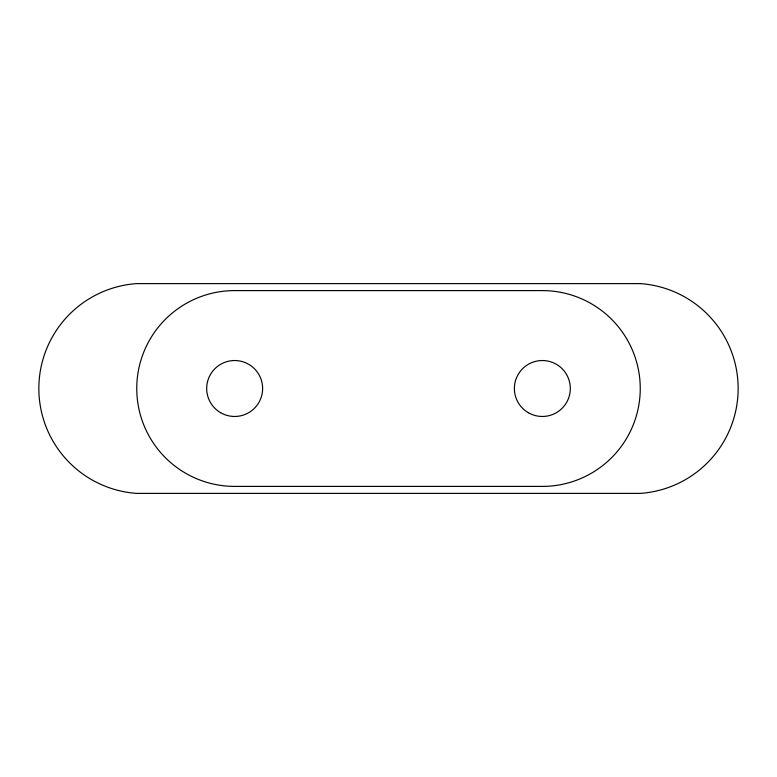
<?xml version="1.0" encoding="UTF-8"?>
<svg xmlns="http://www.w3.org/2000/svg" width="777" height="777" viewBox="0 0 777 777"><rect width="100%" height="100%" fill="white"/><g stroke="black" fill="none" stroke-linecap="round" stroke-linejoin="round"><path stroke-width="1.17" d="M640.248 283.605L136.752 283.605A105.148 105.148 0 0 0 38.85 388.5A105.148 105.148 0 0 0 136.752 493.395L640.248 493.395A105.148 105.148 0 0 0 738.15 388.5A105.148 105.148 0 0 0 640.248 283.605M542.346 290.598L234.654 290.598A97.902 97.902 0 0 0 136.752 388.5A97.902 97.902 0 0 0 234.654 486.402L542.346 486.402A97.902 97.902 0 0 0 640.248 388.5A97.902 97.902 0 0 0 542.346 290.598M220.668 412.723A27.972 27.972 0 0 0 262.626 388.5A27.972 27.972 0 0 0 220.668 364.277A27.972 27.972 0 0 0 220.668 412.723M528.36 412.723A27.972 27.972 0 0 0 570.318 388.5A27.972 27.972 0 0 0 528.36 364.277A27.972 27.972 0 0 0 528.36 412.723"/></g></svg>
